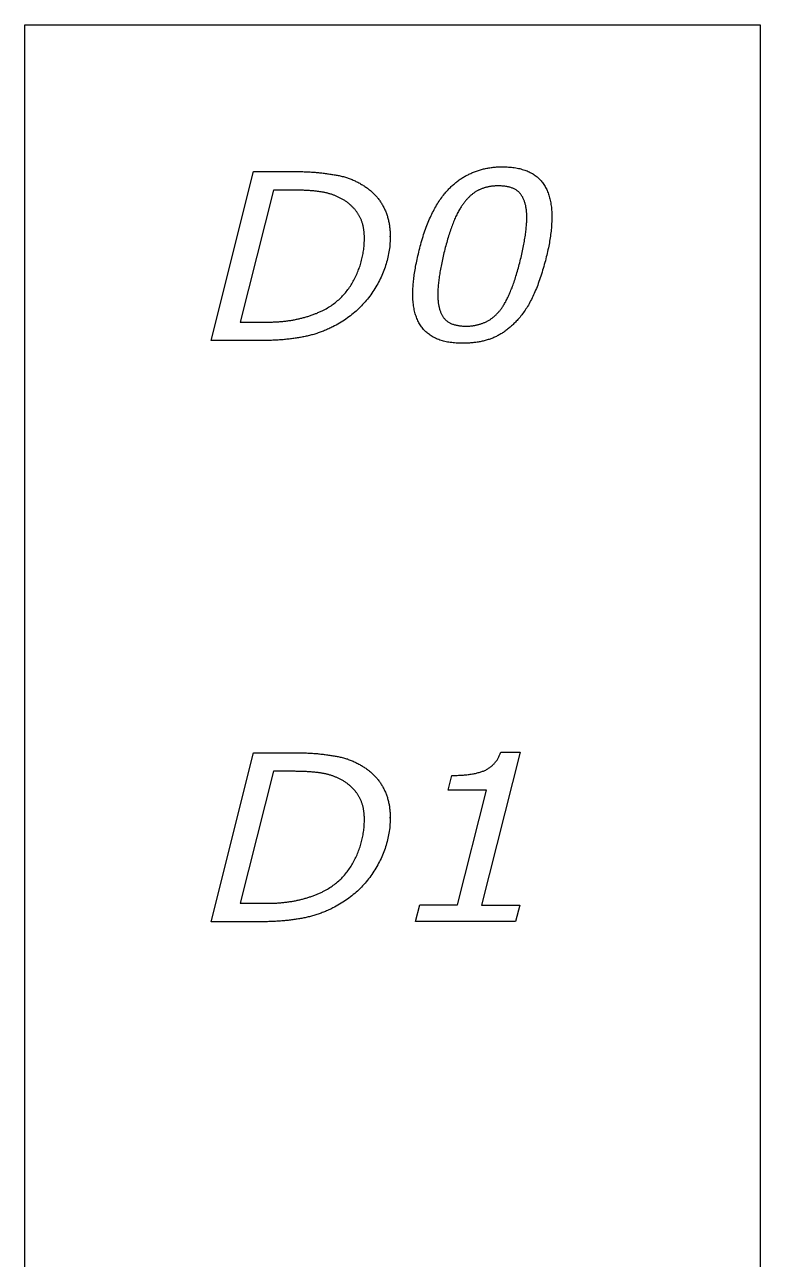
# Model space of a CAD drawing. Extents: x 0.06 to 4.03, y 0.06 to 10.05.
# Drawn here: x 2.046 to 4.034, y 6.72 to 10.054 of the extents above; entities that cross this region are included whole.
import ezdxf

# ---------------------------------------------------------------- set-up
doc = ezdxf.new("R2010")
doc.units = 0
doc.layers.add('CAPA_1', color=7, linetype='CONTINUOUS')

msp = doc.modelspace()

# ---------------------------------------------------------------- linework, layer by layer
at = {"layer": 'CAPA_1', "color": 7}
msp.add_lwpolyline([(2.0464, 10.054), (4.0337, 10.054), (4.0337, 3.8893), (2.0464, 3.8893)], close=True, dxfattribs=at)
for points in [[(3.249, 9.6513), (3.2515, 9.6525), (3.2541, 9.6536), (3.2566, 9.6548), (3.2592, 9.6558), (3.2618, 9.6569), (3.2644, 9.6579), (3.2671, 9.6589), (3.2697, 9.6598), (3.2724, 9.6607), (3.2751, 9.6615), (3.2778, 9.6623), (3.2806, 9.6631), (3.2833, 9.6639), (3.2861, 9.6645), (3.2889, 9.6652), (3.2917, 9.6658), (3.2946, 9.6664), (3.2975, 9.6669), (3.3003, 9.6674), (3.3033, 9.6679), (3.3062, 9.6683), (3.3091, 9.6687), (3.3121, 9.669), (3.3151, 9.6693), (3.3181, 9.6695), (3.3212, 9.6698), (3.3242, 9.6699), (3.3273, 9.6701), (3.3304, 9.6702), (3.3335, 9.6702), (3.3366, 9.6703)], [(3.3366, 9.6703), (3.341, 9.6702), (3.3452, 9.6701), (3.3494, 9.6699), (3.3535, 9.6697), (3.3575, 9.6694), (3.3615, 9.669), (3.3654, 9.6686), (3.3692, 9.668), (3.373, 9.6674), (3.3766, 9.6668), (3.3802, 9.6661), (3.3838, 9.6653), (3.3872, 9.6644), (3.3906, 9.6634), (3.394, 9.6624), (3.3972, 9.6614), (3.4004, 9.6602), (3.4035, 9.659), (3.4065, 9.6577), (3.4095, 9.6564), (3.4124, 9.6549), (3.4152, 9.6534), (3.4179, 9.6519), (3.4206, 9.6502), (3.4232, 9.6485), (3.4257, 9.6468), (3.4282, 9.6449), (3.4306, 9.643), (3.4329, 9.641), (3.4351, 9.639), (3.4373, 9.6369)], [(2.6842, 9.201), (2.5498, 9.201), (2.6648, 9.6574), (2.7805, 9.6574)], [(2.7805, 9.6574), (2.784, 9.6574), (2.7875, 9.6574), (2.7909, 9.6573), (2.7943, 9.6573), (2.7977, 9.6572), (2.8011, 9.6571), (2.8045, 9.657), (2.8078, 9.6568), (2.8112, 9.6567), (2.8145, 9.6565), (2.8177, 9.6564), (2.821, 9.6562), (2.8242, 9.656), (2.8275, 9.6557), (2.8307, 9.6555), (2.8339, 9.6552), (2.837, 9.6549), (2.8402, 9.6546), (2.8433, 9.6543), (2.8464, 9.654), (2.8495, 9.6537), (2.8525, 9.6533), (2.8556, 9.6529), (2.8586, 9.6525), (2.8616, 9.6521), (2.8646, 9.6517), (2.8675, 9.6512), (2.8705, 9.6507), (2.8734, 9.6503), (2.8763, 9.6498), (2.8792, 9.6493)], [(2.8792, 9.6493), (2.8821, 9.6489), (2.8849, 9.6485), (2.8878, 9.648), (2.8906, 9.6475), (2.8934, 9.647), (2.8962, 9.6465), (2.899, 9.6459), (2.9018, 9.6452), (2.9045, 9.6445), (2.9073, 9.6438), (2.91, 9.6431), (2.9127, 9.6423), (2.9154, 9.6415), (2.9181, 9.6406), (2.9207, 9.6397), (2.9234, 9.6387), (2.926, 9.6377), (2.9286, 9.6367), (2.9312, 9.6357), (2.9338, 9.6346), (2.9364, 9.6334), (2.9389, 9.6323), (2.9414, 9.631), (2.9439, 9.6298), (2.9464, 9.6285), (2.9489, 9.6272), (2.9514, 9.6258), (2.9538, 9.6244), (2.9563, 9.6229), (2.9587, 9.6215), (2.9611, 9.6199)], [(3.1805, 9.597), (3.1824, 9.5993), (3.1844, 9.6017), (3.1864, 9.6039), (3.1884, 9.6062), (3.1904, 9.6084), (3.1924, 9.6105), (3.1945, 9.6127), (3.1966, 9.6147), (3.1986, 9.6168), (3.2008, 9.6188), (3.2029, 9.6207), (3.205, 9.6226), (3.2072, 9.6245), (3.2094, 9.6263), (3.2116, 9.6281), (3.2138, 9.6299), (3.216, 9.6316), (3.2182, 9.6333), (3.2205, 9.6349), (3.2228, 9.6365), (3.2251, 9.638), (3.2274, 9.6395), (3.2297, 9.641), (3.2321, 9.6424), (3.2345, 9.6438), (3.2368, 9.6451), (3.2392, 9.6465), (3.2417, 9.6477), (3.2441, 9.6489), (3.2466, 9.6501), (3.249, 9.6513)], [(3.4373, 9.6369), (3.4394, 9.6347), (3.4414, 9.6325), (3.4434, 9.6301), (3.4453, 9.6278), (3.4471, 9.6253), (3.4489, 9.6228), (3.4506, 9.6202), (3.4522, 9.6175), (3.4537, 9.6148), (3.4552, 9.612), (3.4566, 9.6091), (3.458, 9.6061), (3.4592, 9.6031), (3.4605, 9.6), (3.4616, 9.5968), (3.4627, 9.5936), (3.4637, 9.5903), (3.4646, 9.5869), (3.4654, 9.5834), (3.4662, 9.5799), (3.467, 9.5763), (3.4676, 9.5727), (3.4682, 9.5689), (3.4687, 9.5651), (3.4692, 9.5612), (3.4695, 9.5573), (3.4699, 9.5533), (3.4701, 9.5492), (3.4703, 9.545), (3.4704, 9.5408), (3.4704, 9.5365)], [(2.7738, 9.6072), (2.7186, 9.6072), (2.6284, 9.2507), (2.6976, 9.2507)], [(2.8517, 9.6018), (2.8497, 9.6022), (2.8477, 9.6025), (2.8456, 9.6028), (2.8435, 9.6031), (2.8414, 9.6034), (2.8392, 9.6037), (2.837, 9.604), (2.8348, 9.6043), (2.8325, 9.6045), (2.8302, 9.6047), (2.8278, 9.605), (2.8255, 9.6052), (2.8231, 9.6054), (2.8206, 9.6056), (2.8181, 9.6058), (2.8156, 9.606), (2.8131, 9.6061), (2.8105, 9.6063), (2.8079, 9.6064), (2.8052, 9.6066), (2.8025, 9.6067), (2.7998, 9.6068), (2.7971, 9.6069), (2.7943, 9.607), (2.7915, 9.607), (2.7886, 9.6071), (2.7857, 9.6071), (2.7828, 9.6072), (2.7798, 9.6072), (2.7769, 9.6072), (2.7738, 9.6072)], [(2.9611, 9.6199), (2.9634, 9.6185), (2.9656, 9.6171), (2.9678, 9.6156), (2.97, 9.6141), (2.9721, 9.6126), (2.9742, 9.611), (2.9763, 9.6094), (2.9783, 9.6078), (2.9803, 9.6062), (2.9822, 9.6045), (2.9842, 9.6028), (2.986, 9.6011), (2.9879, 9.5993), (2.9897, 9.5976), (2.9915, 9.5958), (2.9932, 9.5939), (2.995, 9.592), (2.9966, 9.5902), (2.9983, 9.5882), (2.9999, 9.5863), (3.0015, 9.5843), (3.003, 9.5823), (3.0045, 9.5803), (3.006, 9.5782), (3.0074, 9.5761), (3.0088, 9.574), (3.0102, 9.5718), (3.0115, 9.5697), (3.0128, 9.5674), (3.0141, 9.5652), (3.0153, 9.5629)], [(3.2688, 9.6052), (3.2672, 9.6043), (3.2656, 9.6034), (3.2641, 9.6024), (3.2625, 9.6014), (3.261, 9.6004), (3.2595, 9.5993), (3.2579, 9.5982), (3.2564, 9.597), (3.2549, 9.5958), (3.2534, 9.5946), (3.2519, 9.5933), (3.2505, 9.592), (3.249, 9.5907), (3.2475, 9.5893), (3.2461, 9.5878), (3.2446, 9.5864), (3.2432, 9.5849), (3.2418, 9.5833), (3.2403, 9.5818), (3.2389, 9.5802), (3.2375, 9.5785), (3.2361, 9.5768), (3.2347, 9.5751), (3.2334, 9.5733), (3.232, 9.5715), (3.2306, 9.5697), (3.2293, 9.5678), (3.2279, 9.5659), (3.2266, 9.5639), (3.2253, 9.5619), (3.224, 9.5599)], [(3.3256, 9.6188), (3.3236, 9.6188), (3.3215, 9.6187), (3.3195, 9.6187), (3.3175, 9.6186), (3.3155, 9.6184), (3.3135, 9.6183), (3.3115, 9.6181), (3.3095, 9.6179), (3.3076, 9.6177), (3.3057, 9.6174), (3.3038, 9.6171), (3.3019, 9.6168), (3.3, 9.6164), (3.2981, 9.616), (3.2963, 9.6156), (3.2944, 9.6152), (3.2926, 9.6147), (3.2908, 9.6142), (3.289, 9.6137), (3.2873, 9.6132), (3.2855, 9.6126), (3.2838, 9.612), (3.282, 9.6113), (3.2803, 9.6107), (3.2786, 9.61), (3.2769, 9.6093), (3.2753, 9.6085), (3.2736, 9.6077), (3.272, 9.6069), (3.2704, 9.6061), (3.2688, 9.6052)], [(3.3858, 9.5971), (3.3847, 9.5985), (3.3835, 9.5998), (3.3823, 9.6011), (3.3811, 9.6023), (3.3797, 9.6035), (3.3783, 9.6047), (3.3769, 9.6058), (3.3754, 9.6068), (3.3739, 9.6079), (3.3722, 9.6088), (3.3706, 9.6098), (3.3689, 9.6106), (3.3671, 9.6115), (3.3653, 9.6123), (3.3634, 9.613), (3.3614, 9.6137), (3.3594, 9.6144), (3.3574, 9.615), (3.3553, 9.6155), (3.3531, 9.6161), (3.3509, 9.6165), (3.3486, 9.617), (3.3463, 9.6174), (3.3439, 9.6177), (3.3414, 9.618), (3.3389, 9.6182), (3.3364, 9.6184), (3.3338, 9.6186), (3.3311, 9.6187), (3.3284, 9.6188), (3.3256, 9.6188)], [(2.9096, 9.5801), (2.9078, 9.5811), (2.9061, 9.5822), (2.9043, 9.5832), (2.9025, 9.5841), (2.9008, 9.5851), (2.899, 9.586), (2.8972, 9.5869), (2.8954, 9.5878), (2.8936, 9.5886), (2.8917, 9.5895), (2.8899, 9.5903), (2.8881, 9.5911), (2.8862, 9.5918), (2.8844, 9.5926), (2.8825, 9.5933), (2.8807, 9.594), (2.8788, 9.5947), (2.8769, 9.5954), (2.875, 9.596), (2.8731, 9.5966), (2.8712, 9.5972), (2.8693, 9.5977), (2.8674, 9.5983), (2.8655, 9.5988), (2.8635, 9.5993), (2.8616, 9.5998), (2.8596, 9.6002), (2.8577, 9.6007), (2.8557, 9.6011), (2.8537, 9.6014), (2.8517, 9.6018)], [(2.9504, 9.5378), (2.9495, 9.5393), (2.9486, 9.5409), (2.9477, 9.5424), (2.9467, 9.544), (2.9457, 9.5455), (2.9447, 9.547), (2.9436, 9.5485), (2.9426, 9.5499), (2.9414, 9.5514), (2.9403, 9.5528), (2.9391, 9.5543), (2.9379, 9.5557), (2.9367, 9.5571), (2.9355, 9.5585), (2.9342, 9.5599), (2.9328, 9.5612), (2.9315, 9.5626), (2.9301, 9.5639), (2.9287, 9.5653), (2.9273, 9.5666), (2.9258, 9.5679), (2.9243, 9.5692), (2.9228, 9.5704), (2.9213, 9.5717), (2.9197, 9.5729), (2.9181, 9.5742), (2.9164, 9.5754), (2.9148, 9.5766), (2.9131, 9.5778), (2.9114, 9.5789), (2.9096, 9.5801)], [(3.1179, 9.4662), (3.1195, 9.4715), (3.121, 9.4768), (3.1226, 9.482), (3.1242, 9.4871), (3.1259, 9.4921), (3.1276, 9.4971), (3.1293, 9.502), (3.1311, 9.5068), (3.1329, 9.5115), (3.1347, 9.5162), (3.1365, 9.5208), (3.1384, 9.5253), (3.1403, 9.5297), (3.1423, 9.5341), (3.1443, 9.5384), (3.1463, 9.5426), (3.1483, 9.5468), (3.1504, 9.5508), (3.1525, 9.5548), (3.1547, 9.5588), (3.1569, 9.5626), (3.1591, 9.5664), (3.1613, 9.5701), (3.1636, 9.5737), (3.1659, 9.5773), (3.1683, 9.5807), (3.1706, 9.5841), (3.173, 9.5875), (3.1755, 9.5907), (3.178, 9.5939), (3.1805, 9.597)], [(3.4029, 9.5344), (3.4029, 9.537), (3.4028, 9.5396), (3.4027, 9.5421), (3.4026, 9.5447), (3.4024, 9.5471), (3.4022, 9.5495), (3.402, 9.5519), (3.4017, 9.5543), (3.4014, 9.5566), (3.4011, 9.5588), (3.4007, 9.5611), (3.4003, 9.5632), (3.3999, 9.5654), (3.3994, 9.5675), (3.3989, 9.5695), (3.3983, 9.5716), (3.3977, 9.5735), (3.3971, 9.5755), (3.3965, 9.5774), (3.3958, 9.5793), (3.395, 9.5811), (3.3943, 9.5829), (3.3935, 9.5846), (3.3926, 9.5863), (3.3918, 9.588), (3.3909, 9.5896), (3.3899, 9.5912), (3.389, 9.5927), (3.3879, 9.5942), (3.3869, 9.5957), (3.3858, 9.5971)], [(2.9641, 9.4778), (2.9641, 9.48), (2.9641, 9.4823), (2.964, 9.4845), (2.9639, 9.4867), (2.9638, 9.4888), (2.9636, 9.491), (2.9634, 9.4931), (2.9632, 9.4952), (2.963, 9.4973), (2.9627, 9.4993), (2.9624, 9.5014), (2.9621, 9.5034), (2.9617, 9.5054), (2.9613, 9.5074), (2.9609, 9.5093), (2.9605, 9.5113), (2.96, 9.5132), (2.9595, 9.5151), (2.959, 9.5169), (2.9584, 9.5188), (2.9578, 9.5206), (2.9572, 9.5224), (2.9566, 9.5242), (2.9559, 9.526), (2.9552, 9.5277), (2.9545, 9.5294), (2.9537, 9.5312), (2.9529, 9.5328), (2.9521, 9.5345), (2.9513, 9.5361), (2.9504, 9.5378)], [(3.0153, 9.5629), (3.0165, 9.5607), (3.0176, 9.5584), (3.0187, 9.5561), (3.0198, 9.5537), (3.0208, 9.5514), (3.0218, 9.549), (3.0228, 9.5466), (3.0237, 9.5441), (3.0246, 9.5417), (3.0254, 9.5392), (3.0262, 9.5367), (3.027, 9.5341), (3.0277, 9.5316), (3.0284, 9.529), (3.029, 9.5264), (3.0296, 9.5238), (3.0302, 9.5211), (3.0307, 9.5184), (3.0312, 9.5158), (3.0317, 9.513), (3.0321, 9.5103), (3.0324, 9.5075), (3.0328, 9.5047), (3.0331, 9.5019), (3.0333, 9.4991), (3.0335, 9.4962), (3.0337, 9.4933), (3.0338, 9.4904), (3.0339, 9.4875), (3.034, 9.4845), (3.034, 9.4815)], [(3.224, 9.5599), (3.2225, 9.5574), (3.221, 9.5549), (3.2195, 9.5523), (3.218, 9.5496), (3.2165, 9.5468), (3.2151, 9.5439), (3.2136, 9.541), (3.2122, 9.538), (3.2107, 9.5349), (3.2093, 9.5317), (3.2079, 9.5285), (3.2065, 9.5252), (3.2051, 9.5218), (3.2037, 9.5183), (3.2023, 9.5148), (3.2009, 9.5111), (3.1996, 9.5074), (3.1982, 9.5037), (3.1969, 9.4998), (3.1956, 9.4959), (3.1942, 9.4919), (3.1929, 9.4878), (3.1916, 9.4836), (3.1903, 9.4794), (3.189, 9.4751), (3.1877, 9.4707), (3.1865, 9.4662), (3.1852, 9.4617), (3.184, 9.457), (3.1827, 9.4523), (3.1815, 9.4476)], [(3.4704, 9.5365), (3.4704, 9.5335)], [(3.3838, 9.4112), (3.385, 9.416), (3.3862, 9.4207), (3.3873, 9.4254), (3.3884, 9.4301), (3.3895, 9.4346), (3.3905, 9.4392), (3.3915, 9.4436), (3.3924, 9.448), (3.3933, 9.4524), (3.3941, 9.4567), (3.3949, 9.4609), (3.3957, 9.4651), (3.3965, 9.4692), (3.3971, 9.4733), (3.3978, 9.4773), (3.3984, 9.4813), (3.399, 9.4852), (3.3995, 9.489), (3.4, 9.4928), (3.4005, 9.4965), (3.4009, 9.5002), (3.4013, 9.5038), (3.4016, 9.5074), (3.4019, 9.5109), (3.4022, 9.5143), (3.4024, 9.5177), (3.4026, 9.5211), (3.4027, 9.5244), (3.4028, 9.5276), (3.4029, 9.5307), (3.4029, 9.5339)], [(3.4029, 9.5339), (3.4029, 9.5344)], [(3.4704, 9.5335), (3.4704, 9.5295), (3.4703, 9.5255), (3.4702, 9.5215), (3.47, 9.5174), (3.4698, 9.5133), (3.4695, 9.5092), (3.4692, 9.5049), (3.4688, 9.5007), (3.4683, 9.4964), (3.4678, 9.4921), (3.4673, 9.4877), (3.4667, 9.4832), (3.4661, 9.4788), (3.4654, 9.4743), (3.4646, 9.4697), (3.4638, 9.4651), (3.463, 9.4604), (3.4621, 9.4557), (3.4611, 9.451), (3.4601, 9.4462), (3.4591, 9.4414), (3.458, 9.4365), (3.4568, 9.4316), (3.4556, 9.4267), (3.4543, 9.4217), (3.453, 9.4166), (3.4516, 9.4115), (3.4502, 9.4064), (3.4488, 9.4012), (3.4472, 9.396), (3.4457, 9.3907)], [(2.936, 9.3645), (2.9378, 9.3679), (2.9395, 9.3714), (2.9412, 9.3749), (2.9428, 9.3784), (2.9444, 9.3819), (2.9458, 9.3854), (2.9473, 9.3889), (2.9486, 9.3925), (2.95, 9.396), (2.9512, 9.3996), (2.9524, 9.4032), (2.9536, 9.4068), (2.9546, 9.4104), (2.9557, 9.414), (2.9566, 9.4177), (2.9575, 9.4213), (2.9584, 9.425), (2.9592, 9.4286), (2.9599, 9.4323), (2.9606, 9.436), (2.9612, 9.4398), (2.9617, 9.4435), (2.9622, 9.4472), (2.9627, 9.451), (2.9631, 9.4547), (2.9634, 9.4585), (2.9636, 9.4623), (2.9638, 9.4661), (2.964, 9.4699), (2.9641, 9.4738), (2.9641, 9.4776)], [(2.9641, 9.4776), (2.9641, 9.4778)], [(3.034, 9.4832), (3.034, 9.4784), (3.0338, 9.4736), (3.0336, 9.4688), (3.0333, 9.464), (3.0329, 9.4593), (3.0325, 9.4545), (3.0319, 9.4498), (3.0312, 9.4451), (3.0305, 9.4404), (3.0297, 9.4357), (3.0288, 9.4311), (3.0278, 9.4264), (3.0267, 9.4218), (3.0255, 9.4172), (3.0243, 9.4126), (3.023, 9.4081), (3.0215, 9.4035), (3.02, 9.399), (3.0184, 9.3945), (3.0167, 9.39), (3.015, 9.3855), (3.0131, 9.381), (3.0112, 9.3765), (3.0092, 9.3721), (3.007, 9.3677), (3.0048, 9.3633), (3.0025, 9.3589), (3.0002, 9.3545), (2.9977, 9.3502), (2.9952, 9.3459), (2.9925, 9.3415)], [(3.034, 9.4815), (3.034, 9.4832)], [(3.0949, 9.3278), (3.0949, 9.3313), (3.095, 9.335), (3.0951, 9.3386), (3.0952, 9.3424), (3.0955, 9.3462), (3.0957, 9.3501), (3.096, 9.354), (3.0964, 9.358), (3.0968, 9.362), (3.0973, 9.3661), (3.0978, 9.3703), (3.0983, 9.3745), (3.0989, 9.3788), (3.0996, 9.3831), (3.1003, 9.3876), (3.101, 9.392), (3.1018, 9.3965), (3.1026, 9.4011), (3.1035, 9.4058), (3.1045, 9.4105), (3.1054, 9.4152), (3.1065, 9.4201), (3.1076, 9.4249), (3.1087, 9.4299), (3.1099, 9.4349), (3.1111, 9.44), (3.1124, 9.4451), (3.1137, 9.4503), (3.115, 9.4555), (3.1165, 9.4608), (3.1179, 9.4662)], [(3.1815, 9.4476), (3.1803, 9.4428), (3.1791, 9.4381), (3.178, 9.4334), (3.1769, 9.4288), (3.1758, 9.4242), (3.1748, 9.4197), (3.1738, 9.4153), (3.1729, 9.4109), (3.172, 9.4065), (3.1712, 9.4023), (3.1704, 9.398), (3.1696, 9.3938), (3.1688, 9.3897), (3.1682, 9.3856), (3.1675, 9.3816), (3.1669, 9.3777), (3.1663, 9.3738), (3.1658, 9.3699), (3.1653, 9.3661), (3.1648, 9.3623), (3.1644, 9.3586), (3.164, 9.355), (3.1637, 9.3514), (3.1634, 9.3479), (3.1631, 9.3444), (3.1629, 9.341), (3.1627, 9.3376), (3.1626, 9.3343), (3.1625, 9.331), (3.1624, 9.3278), (3.1624, 9.3246)], [(3.3413, 9.2983), (3.3428, 9.3008), (3.3443, 9.3034), (3.3458, 9.306), (3.3473, 9.3088), (3.3488, 9.3116), (3.3502, 9.3145), (3.3517, 9.3174), (3.3531, 9.3205), (3.3546, 9.3236), (3.356, 9.3268), (3.3574, 9.33), (3.3588, 9.3334), (3.3602, 9.3368), (3.3616, 9.3403), (3.363, 9.3438), (3.3644, 9.3475), (3.3657, 9.3512), (3.3671, 9.355), (3.3684, 9.3589), (3.3697, 9.3628), (3.3711, 9.3668), (3.3724, 9.3709), (3.3737, 9.3751), (3.375, 9.3793), (3.3763, 9.3837), (3.3776, 9.3881), (3.3788, 9.3925), (3.3801, 9.3971), (3.3813, 9.4017), (3.3826, 9.4064), (3.3838, 9.4112)], [(3.4457, 9.3907), (3.4441, 9.3855), (3.4425, 9.3803), (3.4408, 9.3752), (3.4392, 9.3701), (3.4375, 9.3652), (3.4358, 9.3603), (3.434, 9.3555), (3.4323, 9.3508), (3.4305, 9.3462), (3.4287, 9.3417), (3.4268, 9.3372), (3.425, 9.3328), (3.4231, 9.3285), (3.4212, 9.3243), (3.4192, 9.3201), (3.4173, 9.316), (3.4153, 9.312), (3.4133, 9.3081), (3.4112, 9.3043), (3.4092, 9.3005), (3.4071, 9.2969), (3.405, 9.2933), (3.4028, 9.2898), (3.4007, 9.2863), (3.3985, 9.283), (3.3962, 9.2797), (3.394, 9.2765), (3.3917, 9.2734), (3.3895, 9.2704), (3.3871, 9.2674), (3.3848, 9.2645)], [(2.8541, 9.2833), (2.8575, 9.2852), (2.8609, 9.2871), (2.8643, 9.289), (2.8676, 9.291), (2.8708, 9.2931), (2.874, 9.2952), (2.8771, 9.2973), (2.8802, 9.2995), (2.8832, 9.3018), (2.8861, 9.3041), (2.8891, 9.3064), (2.8919, 9.3089), (2.8947, 9.3113), (2.8975, 9.3138), (2.9002, 9.3164), (2.9028, 9.319), (2.9054, 9.3217), (2.9079, 9.3244), (2.9104, 9.3272), (2.9128, 9.33), (2.9152, 9.3329), (2.9175, 9.3358), (2.9198, 9.3388), (2.922, 9.3418), (2.9242, 9.3449), (2.9263, 9.348), (2.9283, 9.3512), (2.9303, 9.3544), (2.9323, 9.3577), (2.9342, 9.3611), (2.936, 9.3645)], [(2.9925, 9.3415), (2.9898, 9.3373), (2.9871, 9.3331), (2.9842, 9.3289), (2.9813, 9.3248), (2.9784, 9.3208), (2.9753, 9.3168), (2.9723, 9.3129), (2.9691, 9.3091), (2.9659, 9.3053), (2.9626, 9.3016), (2.9593, 9.298), (2.9559, 9.2944), (2.9524, 9.2909), (2.9489, 9.2874), (2.9453, 9.284), (2.9416, 9.2807), (2.9379, 9.2774), (2.9341, 9.2742), (2.9303, 9.271), (2.9264, 9.2679), (2.9224, 9.2649), (2.9184, 9.262), (2.9143, 9.2591), (2.9101, 9.2562), (2.9059, 9.2535), (2.9016, 9.2508), (2.8972, 9.2481), (2.8928, 9.2455), (2.8883, 9.243), (2.8838, 9.2405), (2.8792, 9.2381)], [(3.128, 9.2268), (3.1259, 9.229), (3.1238, 9.2312), (3.1219, 9.2335), (3.12, 9.2359), (3.1182, 9.2384), (3.1164, 9.2409), (3.1147, 9.2435), (3.1131, 9.2462), (3.1115, 9.249), (3.1101, 9.2518), (3.1086, 9.2547), (3.1073, 9.2576), (3.106, 9.2607), (3.1048, 9.2638), (3.1037, 9.267), (3.1026, 9.2702), (3.1016, 9.2736), (3.1007, 9.277), (3.0998, 9.2804), (3.099, 9.284), (3.0983, 9.2876), (3.0977, 9.2913), (3.0971, 9.2951), (3.0966, 9.2989), (3.0961, 9.3028), (3.0957, 9.3068), (3.0954, 9.3108), (3.0952, 9.315), (3.095, 9.3192), (3.0949, 9.3234), (3.0949, 9.3278)], [(3.1624, 9.3246), (3.1624, 9.322), (3.1625, 9.3194), (3.1626, 9.3169), (3.1627, 9.3144), (3.1629, 9.3119), (3.163, 9.3095), (3.1633, 9.3071), (3.1635, 9.3047), (3.1638, 9.3024), (3.1642, 9.3002), (3.1645, 9.2979), (3.1649, 9.2957), (3.1654, 9.2936), (3.1658, 9.2915), (3.1663, 9.2894), (3.1669, 9.2874), (3.1674, 9.2854), (3.1681, 9.2834), (3.1687, 9.2815), (3.1694, 9.2796), (3.1701, 9.2778), (3.1708, 9.276), (3.1716, 9.2743), (3.1724, 9.2725), (3.1733, 9.2709), (3.1742, 9.2692), (3.1751, 9.2676), (3.1761, 9.2661), (3.1771, 9.2646), (3.1781, 9.2631), (3.1791, 9.2617)], [(2.7829, 9.2589), (2.7853, 9.2594), (2.7877, 9.26), (2.7901, 9.2605), (2.7925, 9.2611), (2.7949, 9.2617), (2.7973, 9.2623), (2.7997, 9.263), (2.8021, 9.2636), (2.8044, 9.2643), (2.8068, 9.265), (2.8091, 9.2657), (2.8115, 9.2664), (2.8138, 9.2671), (2.8161, 9.2679), (2.8184, 9.2687), (2.8207, 9.2695), (2.823, 9.2703), (2.8253, 9.2711), (2.8275, 9.2719), (2.8298, 9.2728), (2.8321, 9.2737), (2.8343, 9.2745), (2.8365, 9.2754), (2.8388, 9.2764), (2.841, 9.2773), (2.8432, 9.2783), (2.8454, 9.2792), (2.8476, 9.2802), (2.8498, 9.2812), (2.8519, 9.2823), (2.8541, 9.2833)], [(3.2962, 9.2535), (3.2979, 9.2544), (3.2995, 9.2553), (3.3012, 9.2563), (3.3028, 9.2573), (3.3044, 9.2583), (3.306, 9.2594), (3.3076, 9.2605), (3.3092, 9.2617), (3.3107, 9.2629), (3.3123, 9.2641), (3.3138, 9.2654), (3.3153, 9.2667), (3.3168, 9.268), (3.3183, 9.2694), (3.3198, 9.2708), (3.3212, 9.2722), (3.3227, 9.2737), (3.3241, 9.2752), (3.3255, 9.2768), (3.3269, 9.2784), (3.3283, 9.28), (3.3297, 9.2817), (3.331, 9.2834), (3.3324, 9.2851), (3.3337, 9.2869), (3.335, 9.2887), (3.3363, 9.2905), (3.3376, 9.2924), (3.3389, 9.2943), (3.3401, 9.2963), (3.3413, 9.2983)], [(2.6976, 9.2507), (2.7007, 9.2508), (2.7037, 9.2508), (2.7067, 9.2508), (2.7097, 9.2509), (2.7127, 9.251), (2.7157, 9.251), (2.7186, 9.2512), (2.7216, 9.2513), (2.7245, 9.2514), (2.7274, 9.2516), (2.7302, 9.2518), (2.733, 9.252), (2.7359, 9.2522), (2.7387, 9.2524), (2.7414, 9.2526), (2.7442, 9.2529), (2.7469, 9.2532), (2.7496, 9.2535), (2.7523, 9.2538), (2.755, 9.2541), (2.7576, 9.2545), (2.7602, 9.2548), (2.7628, 9.2552), (2.7654, 9.2556), (2.768, 9.256), (2.7705, 9.2565), (2.773, 9.2569), (2.7755, 9.2574), (2.778, 9.2579), (2.7804, 9.2584), (2.7829, 9.2589)], [(2.8792, 9.2381), (2.8763, 9.2368), (2.8735, 9.2354), (2.8706, 9.2341), (2.8677, 9.2328), (2.8649, 9.2315), (2.862, 9.2303), (2.8591, 9.2291), (2.8563, 9.2279), (2.8534, 9.2268), (2.8505, 9.2256), (2.8476, 9.2246), (2.8447, 9.2235), (2.8418, 9.2225), (2.8389, 9.2215), (2.836, 9.2205), (2.8331, 9.2196), (2.8302, 9.2187), (2.8272, 9.2178), (2.8243, 9.2169), (2.8214, 9.2161), (2.8184, 9.2153), (2.8155, 9.2146), (2.8126, 9.2139), (2.8096, 9.2132), (2.8067, 9.2125), (2.8037, 9.2118), (2.8008, 9.2112), (2.7978, 9.2107), (2.7948, 9.2101), (2.7919, 9.2096), (2.7889, 9.2091)], [(3.1791, 9.2617), (3.1803, 9.2603), (3.1815, 9.2589), (3.1827, 9.2577), (3.184, 9.2564), (3.1853, 9.2552), (3.1867, 9.2541), (3.1882, 9.253), (3.1897, 9.2519), (3.1913, 9.2509), (3.1929, 9.2499), (3.1946, 9.249), (3.1963, 9.2481), (3.1981, 9.2473), (3.1999, 9.2465), (3.2018, 9.2457), (3.2038, 9.245), (3.2058, 9.2444), (3.2079, 9.2438), (3.21, 9.2432), (3.2121, 9.2427), (3.2144, 9.2422), (3.2167, 9.2418), (3.219, 9.2414), (3.2214, 9.241), (3.2238, 9.2408), (3.2263, 9.2405), (3.2289, 9.2403), (3.2315, 9.2401), (3.2342, 9.24), (3.2369, 9.24), (3.2397, 9.2399)], [(3.2397, 9.2399), (3.2416, 9.24), (3.2436, 9.24), (3.2455, 9.2401), (3.2475, 9.2402), (3.2494, 9.2403), (3.2513, 9.2404), (3.2532, 9.2406), (3.2551, 9.2408), (3.257, 9.2411), (3.2589, 9.2414), (3.2607, 9.2416), (3.2626, 9.242), (3.2644, 9.2423), (3.2663, 9.2427), (3.2681, 9.2431), (3.2699, 9.2436), (3.2717, 9.244), (3.2736, 9.2445), (3.2753, 9.245), (3.2771, 9.2456), (3.2789, 9.2462), (3.2807, 9.2468), (3.2824, 9.2474), (3.2842, 9.2481), (3.2859, 9.2488), (3.2877, 9.2495), (3.2894, 9.2502), (3.2911, 9.251), (3.2928, 9.2518), (3.2945, 9.2526), (3.2962, 9.2535)], [(3.3848, 9.2645), (3.3828, 9.2622), (3.3808, 9.2598), (3.3787, 9.2575), (3.3767, 9.2553), (3.3746, 9.2531), (3.3725, 9.2509), (3.3704, 9.2487), (3.3683, 9.2467), (3.3662, 9.2446), (3.364, 9.2426), (3.3619, 9.2406), (3.3597, 9.2387), (3.3575, 9.2368), (3.3554, 9.235), (3.3531, 9.2332), (3.3509, 9.2314), (3.3487, 9.2297), (3.3464, 9.228), (3.3442, 9.2264), (3.3419, 9.2248), (3.3396, 9.2232), (3.3373, 9.2217), (3.335, 9.2203), (3.3326, 9.2188), (3.3303, 9.2174), (3.3279, 9.2161), (3.3256, 9.2148), (3.3232, 9.2135), (3.3208, 9.2123), (3.3183, 9.2111), (3.3159, 9.21)], [(2.7889, 9.2091), (2.7859, 9.2086), (2.7829, 9.2081), (2.7798, 9.2076), (2.7768, 9.2071), (2.7737, 9.2067), (2.7705, 9.2063), (2.7674, 9.2059), (2.7642, 9.2055), (2.761, 9.2051), (2.7578, 9.2047), (2.7546, 9.2044), (2.7513, 9.204), (2.748, 9.2037), (2.7447, 9.2034), (2.7413, 9.2031), (2.7379, 9.2029), (2.7345, 9.2026), (2.7311, 9.2024), (2.7277, 9.2022), (2.7242, 9.202), (2.7207, 9.2018), (2.7171, 9.2017), (2.7136, 9.2015), (2.71, 9.2014), (2.7064, 9.2013), (2.7028, 9.2012), (2.6991, 9.2011), (2.6954, 9.201), (2.6917, 9.201), (2.688, 9.201), (2.6842, 9.201)], [(3.229, 9.1937), (3.2246, 9.1937), (3.2204, 9.1938), (3.2162, 9.194), (3.212, 9.1942), (3.208, 9.1946), (3.204, 9.1949), (3.2001, 9.1954), (3.1962, 9.1959), (3.1925, 9.1965), (3.1888, 9.1971), (3.1852, 9.1979), (3.1816, 9.1987), (3.1781, 9.1995), (3.1747, 9.2004), (3.1714, 9.2014), (3.1682, 9.2025), (3.165, 9.2037), (3.1619, 9.2049), (3.1588, 9.2061), (3.1558, 9.2075), (3.153, 9.2089), (3.1501, 9.2104), (3.1474, 9.2119), (3.1447, 9.2135), (3.1421, 9.2152), (3.1396, 9.217), (3.1371, 9.2188), (3.1347, 9.2207), (3.1324, 9.2227), (3.1301, 9.2247), (3.128, 9.2268)], [(3.3159, 9.21), (3.3135, 9.2089), (3.311, 9.2079), (3.3086, 9.207), (3.3061, 9.206), (3.3035, 9.2052), (3.301, 9.2043), (3.2984, 9.2035), (3.2958, 9.2027), (3.2932, 9.2019), (3.2905, 9.2012), (3.2878, 9.2005), (3.2851, 9.1998), (3.2824, 9.1992), (3.2796, 9.1986), (3.2769, 9.198), (3.274, 9.1975), (3.2712, 9.197), (3.2684, 9.1966), (3.2655, 9.1961), (3.2626, 9.1957), (3.2596, 9.1954), (3.2567, 9.1951), (3.2537, 9.1948), (3.2507, 9.1945), (3.2477, 9.1943), (3.2446, 9.1941), (3.2415, 9.194), (3.2384, 9.1938), (3.2353, 9.1938), (3.2321, 9.1937), (3.229, 9.1937)], [(2.6842, 7.6315), (2.5498, 7.6315), (2.6648, 8.0879), (2.7805, 8.0879)], [(2.7805, 8.0879), (2.784, 8.0879), (2.7875, 8.0879), (2.7909, 8.0878), (2.7943, 8.0878), (2.7977, 8.0877), (2.8011, 8.0876), (2.8045, 8.0875), (2.8078, 8.0874), (2.8112, 8.0872), (2.8145, 8.0871), (2.8177, 8.0869), (2.821, 8.0867), (2.8242, 8.0865), (2.8275, 8.0863), (2.8307, 8.086), (2.8339, 8.0858), (2.837, 8.0855), (2.8402, 8.0852), (2.8433, 8.0849), (2.8464, 8.0845), (2.8495, 8.0842), (2.8525, 8.0838), (2.8556, 8.0834), (2.8586, 8.083), (2.8616, 8.0826), (2.8646, 8.0822), (2.8675, 8.0817), (2.8705, 8.0813), (2.8734, 8.0808), (2.8763, 8.0803), (2.8792, 8.0798)], [(2.8792, 8.0798), (2.8821, 8.0794), (2.8849, 8.079), (2.8878, 8.0786), (2.8906, 8.0781), (2.8934, 8.0775), (2.8962, 8.077), (2.899, 8.0764), (2.9018, 8.0757), (2.9045, 8.0751), (2.9073, 8.0743), (2.91, 8.0736), (2.9127, 8.0728), (2.9154, 8.0719), (2.9181, 8.0711), (2.9207, 8.0701), (2.9234, 8.0692), (2.926, 8.0682), (2.9286, 8.0672), (2.9312, 8.0661), (2.9338, 8.065), (2.9364, 8.0638), (2.9389, 8.0626), (2.9414, 8.0614), (2.9439, 8.0602), (2.9464, 8.0588), (2.9489, 8.0575), (2.9514, 8.0561), (2.9538, 8.0547), (2.9563, 8.0532), (2.9587, 8.0517), (2.9611, 8.0502)], [(3.3327, 8.0894), (3.3848, 8.0894), (3.2808, 7.6759), (3.3838, 7.6759), (3.3724, 7.6323)], [(3.2898, 8.0403), (3.2919, 8.0413), (3.2939, 8.0424), (3.2959, 8.0436), (3.2978, 8.0447), (3.2996, 8.0459), (3.3015, 8.0472), (3.3033, 8.0485), (3.305, 8.0498), (3.3067, 8.0511), (3.3083, 8.0525), (3.3099, 8.0539), (3.3115, 8.0554), (3.313, 8.0568), (3.3145, 8.0583), (3.3159, 8.0599), (3.3173, 8.0615), (3.3186, 8.0631), (3.3199, 8.0648), (3.3212, 8.0664), (3.3224, 8.0682), (3.3235, 8.0699), (3.3246, 8.0717), (3.3257, 8.0735), (3.3267, 8.0754), (3.3277, 8.0773), (3.3286, 8.0792), (3.3295, 8.0812), (3.3304, 8.0832), (3.3312, 8.0852), (3.3319, 8.0873), (3.3327, 8.0894)], [(2.7738, 8.0378), (2.7186, 8.0378), (2.6284, 7.6813), (2.6976, 7.6813)], [(2.8517, 8.0323), (2.8497, 8.0327), (2.8477, 8.033), (2.8456, 8.0333), (2.8435, 8.0337), (2.8414, 8.034), (2.8392, 8.0342), (2.837, 8.0345), (2.8348, 8.0348), (2.8325, 8.035), (2.8302, 8.0353), (2.8278, 8.0355), (2.8255, 8.0357), (2.8231, 8.0359), (2.8206, 8.0361), (2.8181, 8.0363), (2.8156, 8.0365), (2.8131, 8.0367), (2.8105, 8.0368), (2.8079, 8.037), (2.8052, 8.0371), (2.8025, 8.0372), (2.7998, 8.0373), (2.7971, 8.0374), (2.7943, 8.0375), (2.7915, 8.0376), (2.7886, 8.0376), (2.7857, 8.0377), (2.7828, 8.0377), (2.7798, 8.0377), (2.7769, 8.0378), (2.7738, 8.0378)], [(2.9611, 8.0502), (2.9634, 8.0488), (2.9656, 8.0473), (2.9678, 8.0459), (2.97, 8.0444), (2.9721, 8.0428), (2.9742, 8.0413), (2.9763, 8.0397), (2.9783, 8.0381), (2.9803, 8.0364), (2.9822, 8.0348), (2.9842, 8.0331), (2.986, 8.0314), (2.9879, 8.0296), (2.9897, 8.0278), (2.9915, 8.026), (2.9932, 8.0242), (2.995, 8.0223), (2.9966, 8.0204), (2.9983, 8.0185), (2.9999, 8.0165), (3.0015, 8.0146), (3.003, 8.0125), (3.0045, 8.0105), (3.006, 8.0084), (3.0074, 8.0064), (3.0088, 8.0042), (3.0102, 8.0021), (3.0115, 7.9999), (3.0128, 7.9977), (3.0141, 7.9955), (3.0153, 7.9932)], [(3.2002, 8.0267), (3.2039, 8.0267), (3.2076, 8.0268), (3.2112, 8.0268), (3.2147, 8.0269), (3.2182, 8.027), (3.2216, 8.0272), (3.225, 8.0274), (3.2283, 8.0276), (3.2316, 8.0278), (3.2348, 8.0281), (3.238, 8.0284), (3.2411, 8.0287), (3.2442, 8.0291), (3.2472, 8.0295), (3.2501, 8.0299), (3.253, 8.0303), (3.2558, 8.0308), (3.2586, 8.0313), (3.2613, 8.0318), (3.264, 8.0323), (3.2666, 8.0329), (3.2692, 8.0335), (3.2717, 8.0342), (3.2742, 8.0348), (3.2766, 8.0355), (3.2789, 8.0362), (3.2812, 8.037), (3.2835, 8.0378), (3.2856, 8.0386), (3.2878, 8.0394), (3.2898, 8.0403)], [(2.9096, 8.0106), (2.9078, 8.0117), (2.9061, 8.0127), (2.9043, 8.0137), (2.9025, 8.0147), (2.9008, 8.0156), (2.899, 8.0165), (2.8972, 8.0174), (2.8954, 8.0183), (2.8936, 8.0192), (2.8917, 8.02), (2.8899, 8.0208), (2.8881, 8.0216), (2.8862, 8.0224), (2.8844, 8.0231), (2.8825, 8.0238), (2.8807, 8.0245), (2.8788, 8.0252), (2.8769, 8.0259), (2.875, 8.0265), (2.8731, 8.0271), (2.8712, 8.0277), (2.8693, 8.0283), (2.8674, 8.0288), (2.8655, 8.0293), (2.8635, 8.0298), (2.8616, 8.0303), (2.8596, 8.0308), (2.8577, 8.0312), (2.8557, 8.0316), (2.8537, 8.032), (2.8517, 8.0323)], [(2.9504, 7.9683), (2.9495, 7.9699), (2.9486, 7.9714), (2.9477, 7.973), (2.9467, 7.9745), (2.9457, 7.976), (2.9447, 7.9775), (2.9436, 7.979), (2.9426, 7.9805), (2.9414, 7.9819), (2.9403, 7.9834), (2.9391, 7.9848), (2.9379, 7.9862), (2.9367, 7.9876), (2.9355, 7.989), (2.9342, 7.9904), (2.9328, 7.9918), (2.9315, 7.9931), (2.9301, 7.9945), (2.9287, 7.9958), (2.9273, 7.9971), (2.9258, 7.9984), (2.9243, 7.9997), (2.9228, 8.001), (2.9213, 8.0022), (2.9197, 8.0035), (2.9181, 8.0047), (2.9164, 8.0059), (2.9148, 8.0071), (2.9131, 8.0083), (2.9114, 8.0095), (2.9096, 8.0106)], [(3.3724, 7.6323), (3.1022, 7.6323), (3.1136, 7.6768), (3.2159, 7.6768), (3.2942, 7.9871), (3.1905, 7.9871), (3.2002, 8.0267)], [(3.0153, 7.9932), (3.0165, 7.9909), (3.0176, 7.9886), (3.0187, 7.9863), (3.0198, 7.984), (3.0208, 7.9816), (3.0218, 7.9792), (3.0228, 7.9768), (3.0237, 7.9744), (3.0246, 7.9719), (3.0254, 7.9694), (3.0262, 7.9669), (3.027, 7.9644), (3.0277, 7.9618), (3.0284, 7.9592), (3.029, 7.9566), (3.0296, 7.954), (3.0302, 7.9513), (3.0307, 7.9486), (3.0312, 7.9459), (3.0317, 7.9432), (3.0321, 7.9404), (3.0324, 7.9376), (3.0328, 7.9348), (3.0331, 7.932), (3.0333, 7.9292), (3.0335, 7.9263), (3.0337, 7.9234), (3.0338, 7.9204), (3.0339, 7.9175), (3.034, 7.9145), (3.034, 7.9115)], [(2.9641, 7.9083), (2.9641, 7.9106), (2.9641, 7.9128), (2.964, 7.915), (2.9639, 7.9172), (2.9638, 7.9193), (2.9636, 7.9215), (2.9634, 7.9236), (2.9632, 7.9257), (2.963, 7.9278), (2.9627, 7.9299), (2.9624, 7.9319), (2.9621, 7.9339), (2.9617, 7.9359), (2.9613, 7.9379), (2.9609, 7.9398), (2.9605, 7.9418), (2.96, 7.9437), (2.9595, 7.9456), (2.959, 7.9475), (2.9584, 7.9493), (2.9578, 7.9511), (2.9572, 7.953), (2.9566, 7.9547), (2.9559, 7.9565), (2.9552, 7.9583), (2.9545, 7.96), (2.9537, 7.9617), (2.9529, 7.9634), (2.9521, 7.965), (2.9513, 7.9667), (2.9504, 7.9683)], [(2.936, 7.795), (2.9378, 7.7984), (2.9395, 7.8019), (2.9412, 7.8053), (2.9428, 7.8088), (2.9444, 7.8123), (2.9458, 7.8158), (2.9473, 7.8194), (2.9486, 7.8229), (2.95, 7.8264), (2.9512, 7.83), (2.9524, 7.8336), (2.9536, 7.8372), (2.9546, 7.8408), (2.9557, 7.8444), (2.9566, 7.848), (2.9575, 7.8517), (2.9584, 7.8554), (2.9592, 7.859), (2.9599, 7.8627), (2.9606, 7.8664), (2.9612, 7.8702), (2.9617, 7.8739), (2.9622, 7.8776), (2.9627, 7.8814), (2.9631, 7.8852), (2.9634, 7.889), (2.9636, 7.8928), (2.9638, 7.8966), (2.964, 7.9004), (2.9641, 7.9043), (2.9641, 7.9082)], [(2.9641, 7.9082), (2.9641, 7.9083)], [(3.034, 7.9137), (3.034, 7.9089), (3.0338, 7.9041), (3.0336, 7.8993), (3.0333, 7.8946), (3.0329, 7.8898), (3.0325, 7.8851), (3.0319, 7.8803), (3.0312, 7.8756), (3.0305, 7.8709), (3.0297, 7.8663), (3.0288, 7.8616), (3.0278, 7.857), (3.0267, 7.8524), (3.0255, 7.8478), (3.0243, 7.8432), (3.023, 7.8386), (3.0215, 7.834), (3.02, 7.8295), (3.0184, 7.825), (3.0167, 7.8205), (3.015, 7.816), (3.0131, 7.8115), (3.0112, 7.8071), (3.0092, 7.8026), (3.007, 7.7982), (3.0048, 7.7938), (3.0025, 7.7894), (3.0002, 7.7851), (2.9977, 7.7807), (2.9952, 7.7764), (2.9925, 7.7721)], [(3.034, 7.9115), (3.034, 7.9137)], [(2.8541, 7.7138), (2.8575, 7.7157), (2.8609, 7.7176), (2.8643, 7.7195), (2.8676, 7.7215), (2.8708, 7.7236), (2.874, 7.7257), (2.8771, 7.7278), (2.8802, 7.7301), (2.8832, 7.7323), (2.8861, 7.7346), (2.8891, 7.737), (2.8919, 7.7394), (2.8947, 7.7419), (2.8975, 7.7444), (2.9002, 7.7469), (2.9028, 7.7496), (2.9054, 7.7522), (2.9079, 7.7549), (2.9104, 7.7577), (2.9128, 7.7605), (2.9152, 7.7634), (2.9175, 7.7663), (2.9198, 7.7693), (2.922, 7.7723), (2.9242, 7.7754), (2.9263, 7.7786), (2.9283, 7.7817), (2.9303, 7.785), (2.9323, 7.7883), (2.9342, 7.7916), (2.936, 7.795)], [(2.9925, 7.7721), (2.9898, 7.7678), (2.9871, 7.7636), (2.9842, 7.7594), (2.9813, 7.7554), (2.9784, 7.7513), (2.9753, 7.7474), (2.9723, 7.7435), (2.9691, 7.7396), (2.9659, 7.7359), (2.9626, 7.7321), (2.9593, 7.7285), (2.9559, 7.7249), (2.9524, 7.7214), (2.9489, 7.7179), (2.9453, 7.7145), (2.9416, 7.7112), (2.9379, 7.7079), (2.9341, 7.7047), (2.9303, 7.7016), (2.9264, 7.6985), (2.9224, 7.6955), (2.9184, 7.6925), (2.9143, 7.6896), (2.9101, 7.6868), (2.9059, 7.684), (2.9016, 7.6813), (2.8972, 7.6786), (2.8928, 7.6761), (2.8883, 7.6735), (2.8838, 7.6711), (2.8792, 7.6687)], [(2.7829, 7.6894), (2.7853, 7.6899), (2.7877, 7.6905), (2.7901, 7.6911), (2.7925, 7.6917), (2.7949, 7.6923), (2.7973, 7.6929), (2.7997, 7.6935), (2.8021, 7.6942), (2.8044, 7.6948), (2.8068, 7.6955), (2.8091, 7.6962), (2.8115, 7.6969), (2.8138, 7.6977), (2.8161, 7.6984), (2.8184, 7.6992), (2.8207, 7.7), (2.823, 7.7008), (2.8253, 7.7016), (2.8275, 7.7025), (2.8298, 7.7033), (2.8321, 7.7042), (2.8343, 7.7051), (2.8365, 7.706), (2.8388, 7.7069), (2.841, 7.7078), (2.8432, 7.7088), (2.8454, 7.7098), (2.8476, 7.7108), (2.8498, 7.7118), (2.8519, 7.7128), (2.8541, 7.7138)], [(2.6976, 7.6813), (2.7007, 7.6813), (2.7037, 7.6813), (2.7067, 7.6813), (2.7097, 7.6814), (2.7127, 7.6815), (2.7157, 7.6816), (2.7186, 7.6817), (2.7216, 7.6818), (2.7245, 7.682), (2.7274, 7.6821), (2.7302, 7.6823), (2.733, 7.6825), (2.7359, 7.6827), (2.7387, 7.6829), (2.7414, 7.6832), (2.7442, 7.6834), (2.7469, 7.6837), (2.7496, 7.684), (2.7523, 7.6843), (2.755, 7.6847), (2.7576, 7.685), (2.7602, 7.6854), (2.7628, 7.6858), (2.7654, 7.6862), (2.768, 7.6866), (2.7705, 7.687), (2.773, 7.6874), (2.7755, 7.6879), (2.778, 7.6884), (2.7804, 7.6889), (2.7829, 7.6894)], [(2.8792, 7.6687), (2.8763, 7.6673), (2.8735, 7.6659), (2.8706, 7.6646), (2.8677, 7.6633), (2.8649, 7.6621), (2.862, 7.6608), (2.8591, 7.6596), (2.8563, 7.6584), (2.8534, 7.6573), (2.8505, 7.6562), (2.8476, 7.6551), (2.8447, 7.654), (2.8418, 7.653), (2.8389, 7.652), (2.836, 7.651), (2.8331, 7.6501), (2.8302, 7.6492), (2.8272, 7.6483), (2.8243, 7.6475), (2.8214, 7.6467), (2.8184, 7.6459), (2.8155, 7.6451), (2.8126, 7.6444), (2.8096, 7.6437), (2.8067, 7.643), (2.8037, 7.6424), (2.8008, 7.6418), (2.7978, 7.6412), (2.7948, 7.6406), (2.7919, 7.6401), (2.7889, 7.6396)], [(2.7889, 7.6396), (2.7859, 7.6391), (2.7829, 7.6386), (2.7798, 7.6381), (2.7768, 7.6377), (2.7737, 7.6372), (2.7705, 7.6368), (2.7674, 7.6364), (2.7642, 7.636), (2.761, 7.6356), (2.7578, 7.6352), (2.7546, 7.6349), (2.7513, 7.6346), (2.748, 7.6342), (2.7447, 7.6339), (2.7413, 7.6337), (2.7379, 7.6334), (2.7345, 7.6332), (2.7311, 7.6329), (2.7277, 7.6327), (2.7242, 7.6325), (2.7207, 7.6323), (2.7171, 7.6322), (2.7136, 7.632), (2.71, 7.6319), (2.7064, 7.6318), (2.7028, 7.6317), (2.6991, 7.6316), (2.6954, 7.6316), (2.6917, 7.6315), (2.688, 7.6315), (2.6842, 7.6315)]]:
    msp.add_lwpolyline(points, dxfattribs=at)

doc.saveas('drawing.dxf')
